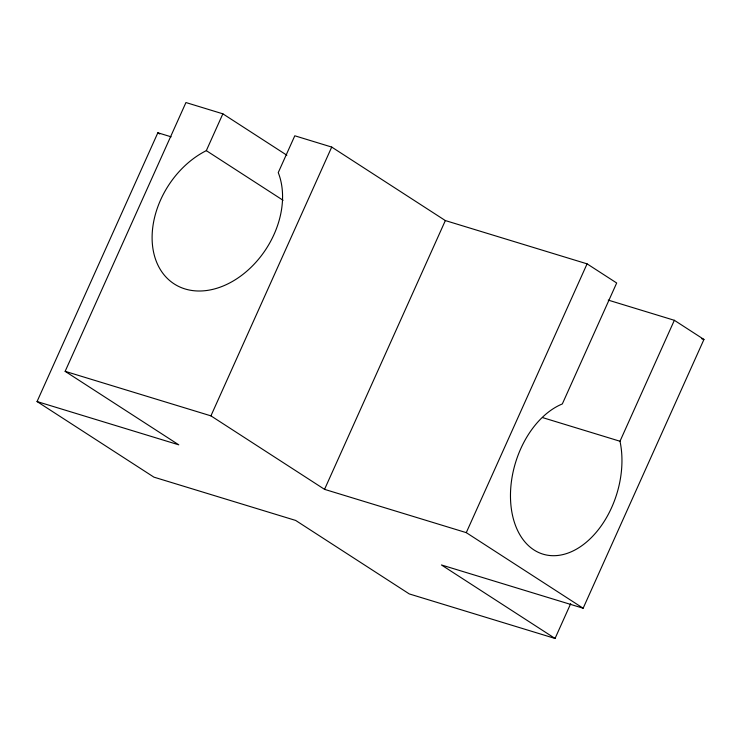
<?xml version="1.0" encoding="UTF-8"?>
<svg xmlns="http://www.w3.org/2000/svg" width="741" height="741" viewBox="0 0 741 741"><rect width="100%" height="100%" fill="white"/><g stroke="black" fill="none" stroke-linecap="round" stroke-linejoin="round"><path stroke-width="1.11" d="M570.69 603.665L555.055 638.455L409.282 593.93L295.65 520.432L153.924 477.148L37.05 401.548L157.852 132.769L171.134 136.826M37.05 401.548L178.776 444.832L65.143 371.334L185.945 102.545L222.865 113.827L286.85 155.212M608.222 300.105L674.347 320.297L619.995 441.247A79.509 52.991 -73 0 1 577.322 548.655A79.509 52.991 -73 0 1 510.975 505.742A79.509 52.991 -73 0 1 562.326 403.938L616.679 282.997L587.076 263.852L445.35 220.568L331.718 147.07L294.798 135.788L278.245 172.607A79.509 58.233 -57.1 0 1 236.648 278.866A79.509 58.233 -57.1 0 1 153.896 253.598A79.509 58.233 -57.1 0 1 206.322 150.645L222.865 113.827M674.347 320.297L703.95 339.452L583.148 608.231L466.274 532.64L324.549 489.356L210.926 415.858L331.718 147.07M324.549 489.356L445.35 220.568M466.274 532.64L587.076 263.852M701.736 338.776L703.95 339.452M542.514 417.581L619.995 441.247M65.143 371.334L210.926 415.858M583.148 608.231L441.423 564.957L555.055 638.455M206.322 150.645L283.081 200.292M157.852 132.769L159.76 134.001"/></g></svg>
